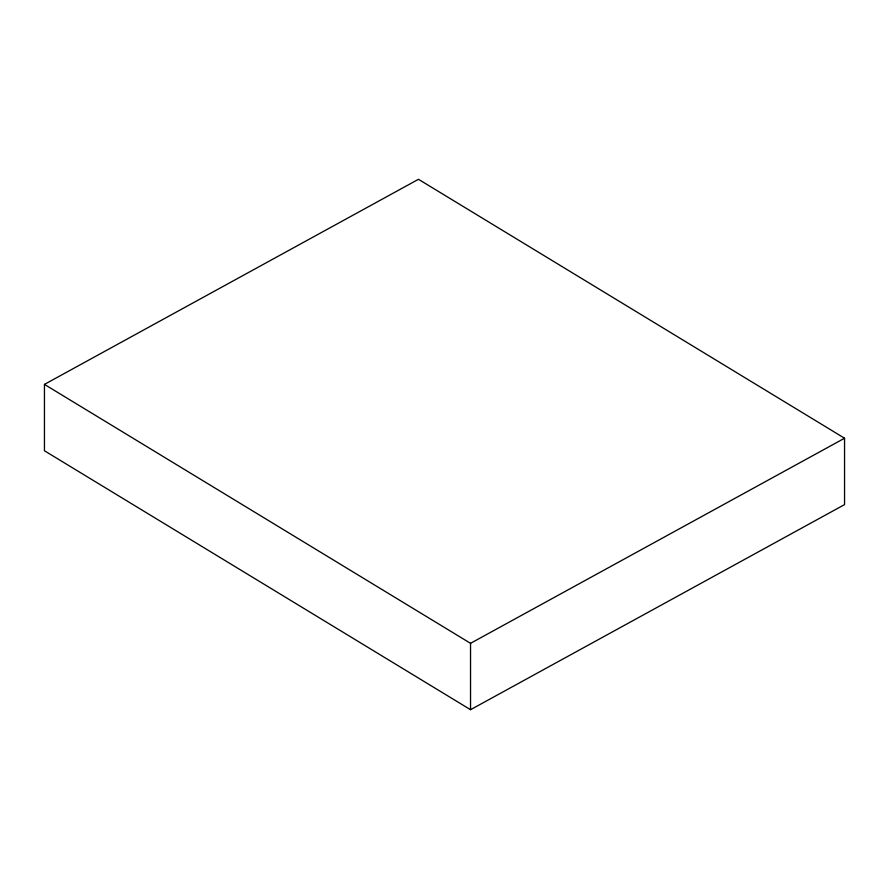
<?xml version="1.0" encoding="UTF-8"?>
<svg xmlns="http://www.w3.org/2000/svg" width="889" height="889" viewBox="0 0 889 889"><rect width="100%" height="100%" fill="white"/><g stroke="black" fill="none" stroke-linecap="round" stroke-linejoin="round"><path stroke-width="1.33" d="M44.45 384.392L418.463 179.3L844.55 438.233L844.55 504.608L470.537 709.7L44.45 450.767L44.45 384.392L470.537 643.325L470.537 709.7M470.537 643.325L844.55 438.233"/></g></svg>
